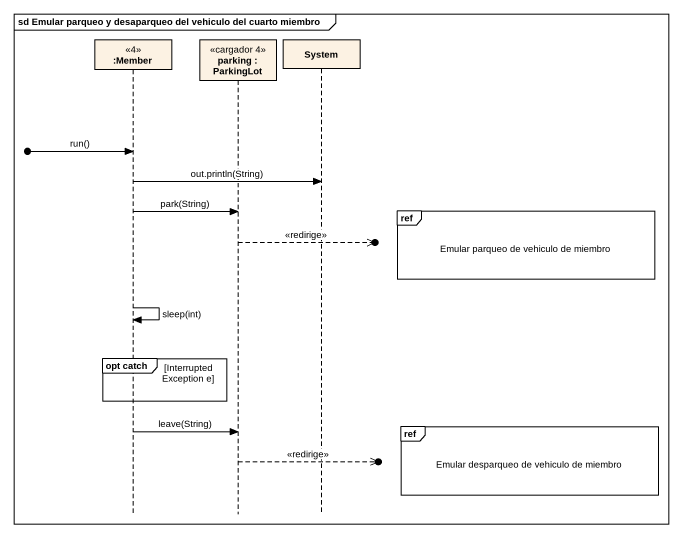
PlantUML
@startuml
mainframe sd Emular parqueo y desaparqueo del vehiculo del cuarto miembro
hide footbox
participant ":Member" as Member <<4>>
participant "parking : ParkingLot" as parking <<cargador 4>>
participant System

[o-> Member : run()
Member -> System : out.println(String)
ref over System : Emular parqueo de vehiculo de miembro
Member -> parking : park(String)
parking -->>o] : <<redirige>>
Member -> Member : sleep(int)
group opt catch [InterruptedException e]
end
ref over System : Emular desparqueo de vehiculo de miembro
Member -> parking : leave(String)
parking -->>o] : <<redirige>>
@enduml
